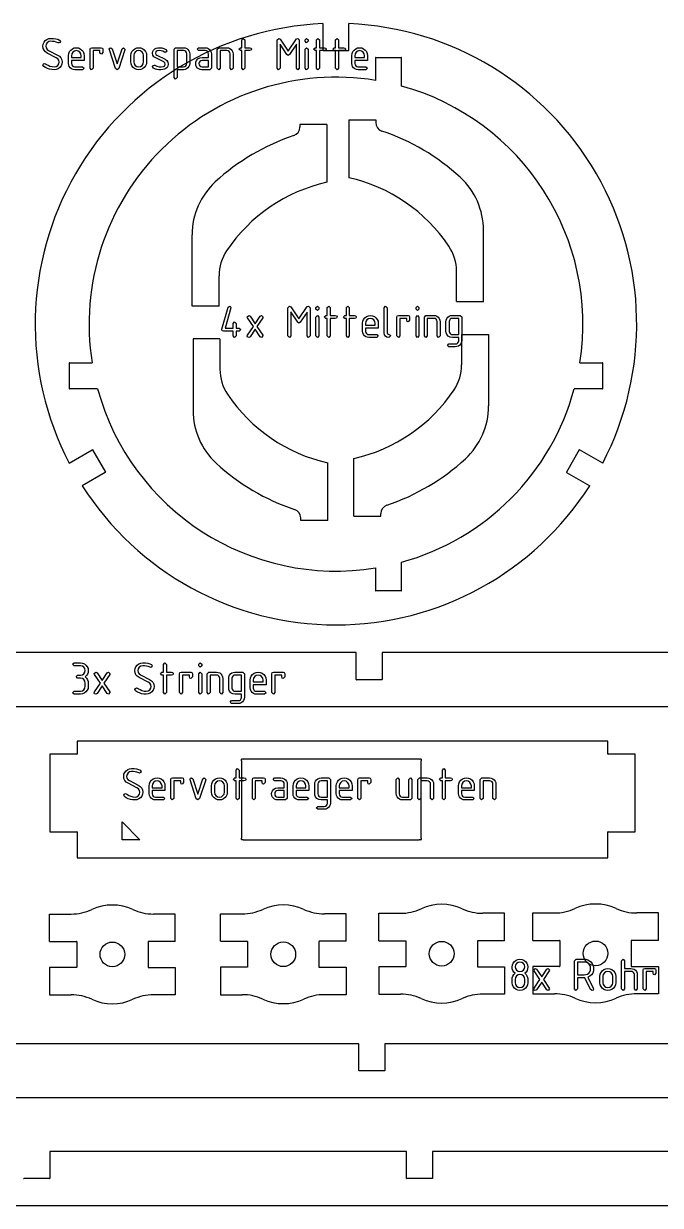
# Model space of a CAD drawing. Extents: x 5 to 244, y 13 to 145.
# Drawn here: x 75.4 to 146.4, y 13.6 to 145.2 of the extents above; entities that cross this region are included whole.
import ezdxf

# ---------------------------------------------------------------- set-up
doc = ezdxf.new("R2010")
doc.units = 0
doc.layers.get('0').update_dxf_attribs({"linetype": 'CONTINUOUS'})

msp = doc.modelspace()

# ---------------------------------------------------------------- linework, layer by layer
at = {"color": 7, "ltscale": 0.074215}
for p, q in [((108.766281, 145.242004), (108.766281, 142.273407)), ((111.666275, 142.273407), (111.666275, 145.242004)), ((80.506615, 96.29483), (83.077499, 97.779137)), ((139.925934, 96.29483), (137.355057, 97.779137)), ((84.527504, 95.267662), (81.956619, 93.783356)), ((135.90506, 95.267662), (138.475937, 93.783356))]:
    msp.add_line(p, q, dxfattribs=at)
at = {"color": 7, "ltscale": 0.07125}
for p, q in [((108.791275, 142.248398), (111.641281, 142.248398)), ((114.641281, 141.468353), (117.49128, 141.468353)), ((80.499161, 107.448402), (80.499161, 104.598396)), ((139.933395, 104.598396), (139.933395, 107.448402)), ((83.111656, 97.769989), (84.536652, 95.301811)), ((137.320908, 97.769989), (135.895905, 95.301811)), ((117.49128, 82.078445), (114.641281, 82.078445)), ((115.34639, 72.168854), (112.496391, 72.168854)), ((81.339119, 43.00515), (81.339119, 40.155151)), ((89.289116, 43.00515), (89.289116, 40.155151)), ((100.377777, 43.020847), (100.377777, 40.170849)), ((108.327774, 43.020847), (108.327774, 40.170849)), ((118.015282, 43.082638), (118.015282, 40.232639)), ((125.965279, 43.082638), (125.965279, 40.232639)), ((135.153992, 43.118687), (135.153992, 40.268688)), ((143.104004, 43.118687), (143.104004, 40.268688)), ((115.654022, 28.611399), (112.804024, 28.611399)), ((78.304619, 16.605276), (75.45462, 16.605276)), ((120.95462, 16.605276), (118.104622, 16.605276))]:
    msp.add_line(p, q, dxfattribs=at)
at = {"color": 7, "ltscale": 0.063106}
for p, q in [((114.61628, 141.443359), (114.61628, 138.919113)), ((114.61628, 84.627686), (114.61628, 82.103447))]:
    msp.add_line(p, q, dxfattribs=at)
at = {"color": 7, "ltscale": 0.078914}
for p, q in [((117.516281, 138.286789), (117.516281, 141.443359)), ((117.516281, 82.103447), (117.516281, 85.26001))]:
    msp.add_line(p, q, dxfattribs=at)
at = {"color": 7, "ltscale": 0.161094}
for p, q in [((111.643288, 134.529373), (111.643288, 128.085617)), ((109.193527, 134.019958), (109.193527, 127.57621)), ((109.297318, 89.886589), (109.297318, 96.330338)), ((112.2173, 90.373627), (112.2173, 96.817375))]:
    msp.add_line(p, q, dxfattribs=at)
at = {"color": 7, "ltscale": 0.075}
for p, q in [((111.643288, 134.529373), (114.643288, 134.529373)), ((109.193527, 134.019958), (106.193527, 134.019958)), ((97.193527, 113.769958), (94.193527, 113.769958)), ((123.643288, 114.279366), (126.643288, 114.279366)), ((124.2173, 110.623627), (127.2173, 110.623627)), ((97.297318, 110.136589), (94.297318, 110.136589)), ((109.297318, 89.886589), (106.297318, 89.886589)), ((112.2173, 90.373627), (115.2173, 90.373627)), ((112.47139, 72.193855), (112.47139, 75.193855)), ((115.371391, 75.193855), (115.371391, 72.193855)), ((78.314117, 43.030151), (81.314117, 43.030151)), ((92.314117, 43.030151), (89.314117, 43.030151)), ((97.352776, 43.045849), (100.352776, 43.045849)), ((111.352776, 43.045849), (108.352776, 43.045849)), ((114.99028, 43.107639), (117.99028, 43.107639)), ((128.99028, 43.107639), (125.99028, 43.107639)), ((132.128998, 43.143688), (135.128998, 43.143688)), ((146.128998, 43.143688), (143.128998, 43.143688)), ((81.314117, 40.13015), (78.314117, 40.13015)), ((89.314117, 40.13015), (92.314117, 40.13015)), ((100.352776, 40.145847), (97.352776, 40.145847)), ((108.352776, 40.145847), (111.352776, 40.145847)), ((117.99028, 40.207638), (114.99028, 40.207638)), ((125.99028, 40.207638), (128.99028, 40.207638)), ((135.128998, 40.243687), (132.128998, 40.243687)), ((143.128998, 40.243687), (146.128998, 40.243687)), ((112.779022, 28.636398), (112.779022, 31.636398)), ((115.679024, 31.636398), (115.679024, 28.636398)), ((78.32962, 19.630276), (78.32962, 16.630276)), ((118.07962, 16.630276), (118.07962, 19.630276)), ((120.979622, 19.630276), (120.979622, 16.630276))]:
    msp.add_line(p, q, dxfattribs=at)
at = {"color": 7, "ltscale": 0.007521}
for p, q in [((114.643288, 134.529373), (114.643288, 134.228531)), ((106.193527, 134.019958), (106.193527, 133.719116)), ((106.297318, 89.886589), (106.297318, 90.187424)), ((115.2173, 90.373627), (115.2173, 90.674461))]:
    msp.add_line(p, q, dxfattribs=at)
at = {"color": 7, "ltscale": 0.199022}
for p, q in [((94.193527, 113.769958), (94.193527, 121.730835)), ((126.643288, 114.279366), (126.643288, 122.240242)), ((127.2173, 110.623627), (127.2173, 102.66275)), ((94.297318, 110.136589), (94.297318, 102.175713))]:
    msp.add_line(p, q, dxfattribs=at)
at = {"color": 7, "ltscale": 0.084666}
for p, q in [((97.193527, 113.769958), (97.193527, 117.156601)), ((123.643288, 114.279366), (123.643288, 117.666008)), ((124.2173, 110.623627), (124.2173, 107.236984)), ((97.297318, 110.136589), (97.297318, 106.749947))]:
    msp.add_line(p, q, dxfattribs=at)
at = {"color": 7, "ltscale": 0.06326}
for p, q in [((80.524155, 107.473396), (83.054543, 107.473396)), ((137.378021, 107.473396), (139.908401, 107.473396))]:
    msp.add_line(p, q, dxfattribs=at)
at = {"color": 7, "ltscale": 0.078785}
for p, q in [((83.675552, 104.573402), (80.524155, 104.573402)), ((139.908401, 104.573402), (136.757004, 104.573402))]:
    msp.add_line(p, q, dxfattribs=at)
at = {"color": 7}
for p, q in [((112.47139, 75.193855), (72.72139, 75.193855)), ((175.321396, 75.193855), (115.371391, 75.193855)), ((5.321396, 69.193855), (178.22139, 69.193855)), ((140.495911, 65.341133), (81.389771, 65.341133)), ((81.389771, 52.341133), (140.495911, 52.341133)), ((112.779022, 31.636398), (73.029022, 31.636398)), ((175.629028, 31.636398), (115.679024, 31.636398)), ((5.629028, 25.636398), (178.529022, 25.636398)), ((118.07962, 19.630276), (78.32962, 19.630276)), ((180.929626, 19.630276), (120.979622, 19.630276)), ((10.929626, 13.630277), (183.82962, 13.630277))]:
    msp.add_line(p, q, dxfattribs=at)
at = {"color": 7, "ltscale": 0.035625}
for p, q in [((81.389771, 65.341133), (81.389771, 63.916134)), ((140.495911, 63.916134), (140.495911, 65.341133))]:
    msp.add_line(p, q, dxfattribs=at)
at = {"color": 7, "ltscale": 0.075625}
for p, q in [((81.364769, 63.891132), (78.339767, 63.891132)), ((143.545898, 63.891132), (140.520905, 63.891132)), ((78.339767, 55.241135), (81.364769, 55.241135)), ((140.520905, 55.241135), (143.545898, 55.241135))]:
    msp.add_line(p, q, dxfattribs=at)
at = {"color": 7, "ltscale": 0.21625}
for p, q in [((78.339767, 63.891132), (78.339767, 55.241135)), ((143.545898, 55.241135), (143.545898, 63.891132))]:
    msp.add_line(p, q, dxfattribs=at)
at = {"color": 7, "ltscale": 0.490513}
for p, q in [((119.503105, 63.341133), (99.882568, 63.341133)), ((99.882568, 54.341133), (119.503105, 54.341133))]:
    msp.add_line(p, q, dxfattribs=at)
at = {"color": 7, "ltscale": 0.215514}
for p, q in [((99.692833, 63.151405), (99.692833, 54.530861)), ((119.692833, 54.530861), (119.692833, 63.151405))]:
    msp.add_line(p, q, dxfattribs=at)
at = {"color": 7, "ltscale": 0.05}
for p, q in [((86.389771, 54.341133), (86.389771, 56.341133)), ((88.389771, 54.341133), (86.389771, 54.341133))]:
    msp.add_line(p, q, dxfattribs=at)
at = {"color": 7, "ltscale": 0.070711}
msp.add_line((86.389771, 56.341133), (88.389771, 54.341133), dxfattribs=at)
at = {"color": 7, "ltscale": 0.071875}
for p, q in [((81.389771, 55.216133), (81.389771, 52.341133)), ((140.495911, 52.341133), (140.495911, 55.216133))]:
    msp.add_line(p, q, dxfattribs=at)
at = {"color": 7, "ltscale": 0.060436}
for p, q in [((78.314117, 46.080151), (80.731544, 46.080151)), ((92.314117, 46.080151), (89.89669, 46.080151)), ((97.352776, 46.095848), (99.770203, 46.095848)), ((111.352776, 46.095848), (108.935349, 46.095848)), ((114.99028, 46.157639), (117.407707, 46.157639)), ((128.99028, 46.157639), (126.572853, 46.157639)), ((78.314117, 37.080151), (80.731544, 37.080151)), ((92.314117, 37.080151), (89.89669, 37.080151)), ((97.352776, 37.095848), (99.770203, 37.095848)), ((111.352776, 37.095848), (108.935349, 37.095848)), ((114.99028, 37.157639), (117.407707, 37.157639)), ((128.99028, 37.157639), (126.572853, 37.157639))]:
    msp.add_line(p, q, dxfattribs=at)
at = {"color": 7, "ltscale": 0.07625}
for p, q in [((78.314117, 43.030151), (78.314117, 46.080151)), ((92.314117, 43.030151), (92.314117, 46.080151)), ((97.352776, 43.045849), (97.352776, 46.095848)), ((111.352776, 43.045849), (111.352776, 46.095848)), ((114.99028, 43.107639), (114.99028, 46.157639)), ((128.99028, 43.107639), (128.99028, 46.157639)), ((132.128998, 43.143688), (132.128998, 46.193687)), ((146.128998, 43.143688), (146.128998, 46.193687)), ((78.314117, 40.13015), (78.314117, 37.080151)), ((92.314117, 40.13015), (92.314117, 37.080151)), ((97.352776, 40.145847), (97.352776, 37.095848)), ((111.352776, 40.145847), (111.352776, 37.095848)), ((114.99028, 40.207638), (114.99028, 37.157639)), ((128.99028, 40.207638), (128.99028, 37.157639)), ((132.128998, 40.243687), (132.128998, 37.193687)), ((146.128998, 40.243687), (146.128998, 37.193687))]:
    msp.add_line(p, q, dxfattribs=at)
at = {"color": 7, "ltscale": 0.060435}
for p, q in [((132.128998, 46.193687), (134.546417, 46.193687)), ((146.128998, 46.193687), (143.711578, 46.193687)), ((132.128998, 37.193687), (134.546417, 37.193687)), ((146.128998, 37.193687), (143.711578, 37.193687))]:
    msp.add_line(p, q, dxfattribs=at)
at = {"color": 7}
for points in [[(79.716759, 140.971375), (79.687752, 140.743607), (79.600739, 140.538818), (79.455711, 140.356995), (79.269951, 140.215057), (79.060745, 140.129883), (78.828087, 140.101501), (78.571159, 140.116882), (78.326057, 140.163025), (78.092781, 140.239929), (77.87133, 140.347595), (77.661705, 140.486023), (77.583946, 140.630432), (77.637352, 140.754333), (77.764244, 140.806458), (77.868492, 140.772278), (77.994011, 140.6987), (78.159782, 140.611252), (78.365807, 140.509949), (78.596733, 140.449707), (78.846886, 140.429626), (79.055061, 140.468933), (79.230125, 140.586853), (79.349007, 140.760529), (79.388634, 140.967102), (79.351227, 141.16629), (79.239006, 141.32637), (79.051964, 141.447327), (78.061607, 141.962585), (77.852631, 142.10144), (77.703362, 142.276184), (77.6138, 142.486816), (77.583946, 142.733337), (77.612717, 142.960587), (77.69902, 143.164948), (77.842857, 143.346436), (78.027046, 143.488144), (78.234406, 143.573166), (78.464928, 143.601501), (78.758713, 143.590027), (79.015434, 143.555573), (79.235092, 143.498169), (79.417686, 143.417786), (79.521935, 143.265686), (79.468956, 143.146912), (79.343346, 143.097351), (79.267296, 143.11615), (79.061684, 143.184937), (78.856712, 143.23407), (78.652382, 143.26355), (78.448692, 143.273376), (78.24276, 143.233856), (78.069298, 143.115295), (77.951378, 142.940765), (77.912071, 142.733337), (77.945587, 142.533386), (78.046135, 142.373306), (78.213707, 142.253113), (79.204063, 141.745544), (79.428368, 141.605194), (79.588585, 141.429382), (79.684715, 141.218109)], [(99.734093, 142.234314), (99.57003, 142.234314), (99.405968, 142.398376), (99.57003, 142.562439), (99.734093, 142.562439), (99.734093, 143.42804), (99.898155, 143.601501), (100.062218, 143.42804), (100.062218, 142.562439), (100.636436, 142.562439), (100.779991, 142.521423), (100.827843, 142.398376), (100.779991, 142.27533), (100.636436, 142.234314), (100.062218, 142.234314), (100.062218, 140.279236), (99.898155, 140.101501), (99.734093, 140.279236)], [(105.959923, 143.601501), (106.13253, 143.426331), (106.13253, 140.276672), (105.968468, 140.101501), (105.804405, 140.282654), (105.804405, 142.943542), (105.04818, 141.807922), (104.905479, 141.687439), (104.760216, 141.807922), (103.999718, 142.949524), (103.999718, 140.282654), (103.835655, 140.101501), (103.671593, 140.276672), (103.671593, 143.426331), (103.847618, 143.601501), (104.002281, 143.515198), (104.904625, 142.184753), (105.81295, 143.548523)], [(106.78878, 143.273376), (106.78878, 143.437439), (106.952843, 143.601501), (107.116905, 143.437439), (107.116905, 143.273376), (106.952843, 143.109314)], [(108.046593, 142.234314), (107.88253, 142.234314), (107.718468, 142.398376), (107.88253, 142.562439), (108.046593, 142.562439), (108.046593, 143.42804), (108.210655, 143.601501), (108.374718, 143.42804), (108.374718, 142.562439), (108.948936, 142.562439), (109.092491, 142.521423), (109.140343, 142.398376), (109.092491, 142.27533), (108.948936, 142.234314), (108.374718, 142.234314), (108.374718, 140.279236), (108.210655, 140.101501), (108.046593, 140.279236)], [(110.179405, 142.234314), (110.015343, 142.234314), (109.85128, 142.398376), (110.015343, 142.562439), (110.179405, 142.562439), (110.179405, 143.42804), (110.343468, 143.601501), (110.50753, 143.42804), (110.50753, 142.562439), (111.081749, 142.562439), (111.225304, 142.521423), (111.273155, 142.398376), (111.225304, 142.27533), (111.081749, 142.234314), (110.50753, 142.234314), (110.50753, 140.279236), (110.343468, 140.101501), (110.179405, 140.279236)], [(80.755821, 141.140564), (80.755821, 140.785095), (80.782097, 140.649872), (80.860924, 140.534729), (80.976067, 140.455902), (81.11129, 140.429626), (81.999962, 140.429626), (82.177696, 140.265564), (82.002525, 140.101501), (81.127525, 140.101501), (80.941673, 140.124146), (80.776047, 140.192078), (80.630638, 140.305298), (80.517891, 140.45137), (80.450249, 140.617859), (80.427696, 140.804749), (80.427696, 141.683167), (80.456131, 141.914444), (80.541435, 142.121811), (80.683617, 142.305237), (80.866142, 142.44812), (81.072502, 142.533859), (81.302696, 142.562439), (81.535454, 142.533859), (81.742668, 142.44812), (81.924339, 142.305237), (82.065094, 142.120758), (82.149544, 141.910278), (82.177696, 141.673767), (82.177696, 141.140564)], [(81.302696, 142.234314), (81.092812, 142.19223), (80.916039, 142.065979), (80.795876, 141.880341), (80.755821, 141.660095), (80.755821, 141.468689), (81.849571, 141.468689), (81.849571, 141.660095), (81.809517, 141.880341), (81.689354, 142.065979), (81.512581, 142.19223)], [(82.833946, 142.386414), (82.87838, 142.518433), (83.011681, 142.562439), (84.078087, 142.562439), (84.211388, 142.518005), (84.255821, 142.384705), (84.255821, 142.029236), (84.091759, 141.851501), (83.968712, 141.899353), (83.927696, 142.042908), (83.927696, 142.234314), (83.162071, 142.234314), (83.162071, 140.279236), (82.998009, 140.101501), (82.833946, 140.277527)], [(85.846886, 140.758606), (86.406578, 142.440247), (86.556969, 142.562439), (86.716759, 142.394104), (86.718468, 142.336853), (86.022911, 140.248474), (85.84774, 140.101501), (85.671715, 140.245911), (84.977013, 142.336853), (84.966759, 142.394104), (85.015465, 142.513306), (85.130821, 142.562439), (85.288048, 142.441101)], [(87.374718, 140.980774), (87.374718, 141.683167), (87.403152, 141.914444), (87.488464, 142.121811), (87.630638, 142.305237), (87.813171, 142.44812), (88.019531, 142.533859), (88.249718, 142.562439), (88.482468, 142.534195), (88.689682, 142.449463), (88.871361, 142.308228), (89.012115, 142.125793), (89.096565, 141.917435), (89.124718, 141.683167), (89.124718, 140.980774), (89.096283, 140.749496), (89.010971, 140.54213), (88.868797, 140.358704), (88.686264, 140.21582), (88.479904, 140.130081), (88.249718, 140.101501), (88.019531, 140.130081), (87.813171, 140.21582), (87.630638, 140.358704), (87.488464, 140.54213), (87.403152, 140.749496)], [(88.796593, 140.971375), (88.796593, 141.692566), (88.756538, 141.900742), (88.636375, 142.075806), (88.459602, 142.194687), (88.249718, 142.234314), (88.039833, 142.194687), (87.86306, 142.075806), (87.742897, 141.900742), (87.702843, 141.692566), (87.702843, 140.971375), (87.742577, 140.761597), (87.861778, 140.586853), (88.038231, 140.468933), (88.249718, 140.429626), (88.459602, 140.469254), (88.636375, 140.588135), (88.756538, 140.763199)], [(91.202843, 140.716736), (91.164818, 140.873535), (91.050743, 140.97821), (90.145836, 141.41571), (89.94313, 141.550812), (89.82151, 141.732819), (89.780968, 141.961731), (89.808884, 142.144974), (89.892624, 142.298218), (90.032188, 142.421448), (90.188179, 142.499771), (90.367905, 142.546768), (90.571373, 142.562439), (90.82373, 142.540985), (91.057861, 142.476608), (91.273766, 142.369324), (91.366905, 142.215515), (91.313927, 142.092041), (91.187462, 142.040344), (91.102867, 142.06427), (90.927032, 142.158737), (90.744736, 142.215424), (90.555992, 142.234314), (90.307716, 142.20459), (90.158752, 142.115448), (90.109093, 141.966858), (90.151176, 141.822235), (90.277428, 141.726746), (91.19088, 141.276428), (91.379822, 141.138474), (91.493179, 140.952484), (91.530968, 140.718445), (91.50296, 140.522583), (91.41893, 140.362213), (91.278893, 140.237366), (91.122047, 140.16188), (90.937477, 140.116592), (90.725182, 140.101501), (90.483253, 140.113678), (90.26162, 140.150208), (90.06028, 140.21109), (89.879234, 140.296326), (89.780968, 140.454407), (89.833519, 140.578308), (89.958702, 140.630432), (90.026207, 140.615051), (90.132591, 140.565491), (90.279137, 140.502258), (90.518394, 140.447784), (90.750816, 140.429626), (91.001938, 140.461533), (91.152618, 140.557236)], [(92.187218, 142.387268), (92.362389, 142.562439), (93.237389, 142.562439), (93.423241, 142.539795), (93.588867, 142.471863), (93.734276, 142.358643), (93.847023, 142.21257), (93.914673, 142.046082), (93.937218, 141.859192), (93.937218, 140.804749), (93.914337, 140.619141), (93.845688, 140.453079), (93.731285, 140.30658), (93.583649, 140.192642), (93.415314, 140.124283), (93.22628, 140.101501), (92.515343, 140.101501), (92.515343, 139.235901), (92.35128, 139.062439), (92.187218, 139.23761)], [(92.515343, 142.234314), (92.515343, 140.429626), (93.244225, 140.429626), (93.384895, 140.455902), (93.502708, 140.534729), (93.582497, 140.651154), (93.609093, 140.790222), (93.609093, 141.873718), (93.582817, 142.014389), (93.50399, 142.130493), (93.386497, 142.208359), (93.244225, 142.234314)], [(95.293297, 140.101501), (95.107445, 140.123535), (94.941818, 140.189606), (94.79641, 140.299744), (94.683662, 140.441772), (94.616013, 140.603561), (94.593468, 140.785095), (94.616966, 140.964325), (94.687462, 141.129456), (94.846016, 141.317917), (95.051666, 141.431), (95.304405, 141.468689), (96.015343, 141.468689), (96.015343, 141.851501), (95.989067, 142.000824), (95.91024, 142.124084), (95.792747, 142.206757), (95.650475, 142.234314), (94.921593, 142.234314), (94.769493, 142.398376), (94.921593, 142.562439), (95.63253, 142.562439), (95.821564, 142.539795), (95.989899, 142.471863), (96.137535, 142.358643), (96.251938, 142.21257), (96.320587, 142.046082), (96.343468, 141.859192), (96.343468, 140.277527), (96.168297, 140.101501)], [(96.999718, 140.277527), (96.999718, 142.386414), (97.174889, 142.562439), (98.049889, 142.562439), (98.235741, 142.539795), (98.401367, 142.471863), (98.546776, 142.358643), (98.659523, 142.21257), (98.727173, 142.046082), (98.749718, 141.859192), (98.749718, 140.277527), (98.585655, 140.101501), (98.421593, 140.279236), (98.421593, 141.878845), (98.395317, 142.017273), (98.31649, 142.131775), (98.198997, 142.208679), (98.056725, 142.234314), (97.327843, 142.234314), (97.327843, 140.279236), (97.16378, 140.101501)], [(106.78878, 142.386414), (106.952843, 142.562439), (107.116905, 142.386414), (107.116905, 140.277527), (106.952843, 140.101501), (106.78878, 140.277527)], [(112.312218, 141.140564), (112.312218, 140.785095), (112.338493, 140.649872), (112.41732, 140.534729), (112.532463, 140.455902), (112.667686, 140.429626), (113.556358, 140.429626), (113.734093, 140.265564), (113.558922, 140.101501), (112.683922, 140.101501), (112.49807, 140.124146), (112.332443, 140.192078), (112.187035, 140.305298), (112.074287, 140.45137), (112.006638, 140.617859), (111.984093, 140.804749), (111.984093, 141.683167), (112.012527, 141.914444), (112.097839, 142.121811), (112.240013, 142.305237), (112.422546, 142.44812), (112.628906, 142.533859), (112.859093, 142.562439), (113.091843, 142.533859), (113.299057, 142.44812), (113.480736, 142.305237), (113.62149, 142.120758), (113.70594, 141.910278), (113.734093, 141.673767), (113.734093, 141.140564)], [(112.859093, 142.234314), (112.649208, 142.19223), (112.472435, 142.065979), (112.352272, 141.880341), (112.312218, 141.660095), (112.312218, 141.468689), (113.405968, 141.468689), (113.405968, 141.660095), (113.365913, 141.880341), (113.24575, 142.065979), (113.068977, 142.19223)], [(96.015343, 141.140564), (95.301842, 141.140564), (95.164375, 141.114609), (95.049339, 141.036743), (94.971474, 140.921921), (94.945518, 140.785095), (94.971901, 140.649872), (95.051048, 140.534729), (95.166512, 140.455902), (95.301842, 140.429626), (96.015343, 140.429626)], [(97.501472, 111.170708), (97.506599, 111.218559), (98.211555, 113.680351), (98.382454, 113.783745), (98.558479, 113.631645), (98.526009, 113.588066), (97.879158, 111.322807), (98.759285, 111.322807), (98.759285, 111.85601), (98.923347, 112.033745), (99.08741, 111.85601), (99.08741, 111.322807), (99.440315, 111.322807), (99.616341, 111.158745), (99.440315, 110.994682), (99.08741, 110.994682), (99.08741, 110.461479), (98.923347, 110.283745), (98.759285, 110.461479), (98.759285, 110.994682), (97.680916, 110.994682), (97.546333, 111.038689)], [(107.154671, 113.783745), (107.327278, 113.608574), (107.327278, 110.458916), (107.163216, 110.283745), (106.999153, 110.464897), (106.999153, 113.125786), (106.242928, 111.990166), (106.100227, 111.869682), (105.954964, 111.990166), (105.194466, 113.131767), (105.194466, 110.464897), (105.030403, 110.283745), (104.866341, 110.458916), (104.866341, 113.608574), (105.042366, 113.783745), (105.197029, 113.697441), (106.099373, 112.366997), (107.007698, 113.730766)], [(107.983528, 113.45562), (107.983528, 113.619682), (108.147591, 113.783745), (108.311653, 113.619682), (108.311653, 113.45562), (108.147591, 113.291557)], [(109.241341, 112.416557), (109.077278, 112.416557), (108.913216, 112.58062), (109.077278, 112.744682), (109.241341, 112.744682), (109.241341, 113.610283), (109.405403, 113.783745), (109.569466, 113.610283), (109.569466, 112.744682), (110.143684, 112.744682), (110.287239, 112.703667), (110.335091, 112.58062), (110.287239, 112.457573), (110.143684, 112.416557), (109.569466, 112.416557), (109.569466, 110.461479), (109.405403, 110.283745), (109.241341, 110.461479)], [(111.374153, 112.416557), (111.210091, 112.416557), (111.046028, 112.58062), (111.210091, 112.744682), (111.374153, 112.744682), (111.374153, 113.610283), (111.538216, 113.783745), (111.702278, 113.610283), (111.702278, 112.744682), (112.276497, 112.744682), (112.420052, 112.703667), (112.467903, 112.58062), (112.420052, 112.457573), (112.276497, 112.416557), (111.702278, 112.416557), (111.702278, 110.461479), (111.538216, 110.283745), (111.374153, 110.461479)], [(115.585091, 113.608574), (115.749153, 113.783745), (115.913216, 113.608574), (115.913216, 110.808403), (115.96032, 110.697212), (116.101631, 110.633659), (116.242943, 110.570107), (116.290047, 110.458916), (116.114021, 110.283745), (115.899437, 110.318565), (115.730782, 110.423027), (115.621513, 110.589012), (115.585091, 110.808403)], [(119.133797, 113.45562), (119.133797, 113.619682), (119.297859, 113.783745), (119.461922, 113.619682), (119.461922, 113.45562), (119.297859, 113.291557)], [(101.420174, 111.517632), (102.060188, 110.558891), (102.077278, 110.45977), (101.919197, 110.283745), (101.787605, 110.37603), (101.22364, 111.221123), (100.650276, 110.361504), (100.503304, 110.283745), (100.379402, 110.332878), (100.327278, 110.450371), (100.378548, 110.544365), (101.026253, 111.518486), (100.377693, 112.490898), (100.327278, 112.582329), (100.503304, 112.744682), (100.650276, 112.666069), (101.22364, 111.813286), (101.787605, 112.659233), (101.919197, 112.744682), (102.077278, 112.575493), (102.060188, 112.476372)], [(107.983528, 112.568657), (108.147591, 112.744682), (108.311653, 112.568657), (108.311653, 110.45977), (108.147591, 110.283745), (107.983528, 110.45977)], [(113.506966, 111.322807), (113.506966, 110.967339), (113.533241, 110.832115), (113.612068, 110.716972), (113.727211, 110.638145), (113.862434, 110.61187), (114.751106, 110.61187), (114.928841, 110.447807), (114.75367, 110.283745), (113.87867, 110.283745), (113.692818, 110.306389), (113.527191, 110.374321), (113.381783, 110.487541), (113.269035, 110.633614), (113.201393, 110.800095), (113.178841, 110.986992), (113.178841, 111.86541), (113.207275, 112.096695), (113.292587, 112.304047), (113.434761, 112.48748), (113.617294, 112.630371), (113.823654, 112.716103), (114.053841, 112.744682), (114.286598, 112.716103), (114.493813, 112.630371), (114.675484, 112.48748), (114.816238, 112.303001), (114.900688, 112.092514), (114.928841, 111.85601), (114.928841, 111.322807)], [(114.053841, 112.416557), (113.843956, 112.374474), (113.667183, 112.248222), (113.54702, 112.062584), (113.506966, 111.842339), (113.506966, 111.650932), (114.600716, 111.650932), (114.600716, 111.842339), (114.560661, 112.062584), (114.440498, 112.248222), (114.263725, 112.374474)], [(117.000984, 112.568657), (117.045418, 112.700676), (117.178719, 112.744682), (118.245125, 112.744682), (118.378426, 112.700249), (118.422859, 112.566948), (118.422859, 112.211479), (118.258797, 112.033745), (118.13575, 112.081596), (118.094734, 112.225151), (118.094734, 112.416557), (117.329109, 112.416557), (117.329109, 110.461479), (117.165047, 110.283745), (117.000984, 110.45977)], [(119.133797, 112.568657), (119.297859, 112.744682), (119.461922, 112.568657), (119.461922, 110.45977), (119.297859, 110.283745), (119.133797, 110.45977)], [(120.063484, 110.45977), (120.063484, 112.568657), (120.238655, 112.744682), (121.113655, 112.744682), (121.299507, 112.722038), (121.465134, 112.654106), (121.610542, 112.540886), (121.723289, 112.394814), (121.790939, 112.228333), (121.813484, 112.041435), (121.813484, 110.45977), (121.649422, 110.283745), (121.485359, 110.461479), (121.485359, 112.061089), (121.459084, 112.199516), (121.380257, 112.314018), (121.262764, 112.390923), (121.120491, 112.416557), (120.391609, 112.416557), (120.391609, 110.461479), (120.227547, 110.283745)], [(124.044563, 112.744682), (124.219734, 112.569511), (124.219734, 109.944511), (124.196854, 109.758659), (124.128204, 109.593033), (124.013802, 109.447624), (123.866165, 109.334877), (123.69783, 109.267227), (123.508797, 109.244682), (122.797859, 109.244682), (122.64576, 109.408745), (122.797859, 109.572807), (123.526741, 109.572807), (123.667412, 109.598763), (123.785225, 109.676628), (123.865013, 109.791451), (123.891609, 109.928276), (123.891609, 110.283745), (123.180672, 110.283745), (122.927933, 110.322479), (122.722282, 110.43869), (122.563728, 110.632378), (122.493233, 110.802208), (122.469734, 110.986992), (122.469734, 112.041435), (122.492287, 112.228333), (122.559929, 112.394814), (122.672676, 112.540886), (122.818085, 112.654106), (122.983711, 112.722038), (123.169563, 112.744682)], [(123.891609, 112.416557), (123.178108, 112.416557), (123.040642, 112.390282), (122.925606, 112.311455), (122.84774, 112.19503), (122.821785, 112.055962), (122.821785, 110.972466), (122.848167, 110.835533), (122.927315, 110.718681), (123.042778, 110.638573), (123.178108, 110.61187), (123.891609, 110.61187)], [(81.781937, 72.360451), (81.435867, 72.360451), (81.262405, 72.524513), (81.435867, 72.688576), (81.781937, 72.688576), (81.983063, 72.72628), (82.15065, 72.839394), (82.263763, 73.006981), (82.301468, 73.208107), (82.262375, 73.407631), (82.145096, 73.575539), (81.972702, 73.689613), (81.768265, 73.727638), (81.057327, 73.727638), (80.879593, 73.891701), (81.054764, 74.055763), (81.754593, 74.055763), (81.984787, 74.027184), (82.191147, 73.941452), (82.373672, 73.798561), (82.515854, 73.615608), (82.601158, 73.409676), (82.629593, 73.180763), (82.608337, 72.973923), (82.544571, 72.788338), (82.438293, 72.624008), (82.289505, 72.480934), (82.438293, 72.33754), (82.544571, 72.173103), (82.608337, 71.987625), (82.629593, 71.781105), (82.629593, 71.430763), (82.601013, 71.200569), (82.515282, 70.994209), (82.372391, 70.811684), (82.189438, 70.669502), (81.983505, 70.584198), (81.754593, 70.555763), (81.054764, 70.555763), (80.879593, 70.719826), (81.057327, 70.883888), (81.768265, 70.883888), (81.974838, 70.924049), (82.146805, 71.044533), (82.262802, 71.223122), (82.301468, 71.437599), (82.301468, 71.80674), (82.263443, 72.019081), (82.149368, 72.198097), (81.981461, 72.319862)], [(89.957718, 71.425636), (89.928711, 71.197868), (89.841698, 70.993073), (89.696671, 70.811256), (89.51091, 70.669319), (89.301704, 70.584152), (89.069046, 70.555763), (88.812119, 70.571144), (88.567017, 70.617287), (88.33374, 70.694191), (88.112289, 70.801857), (87.902664, 70.940285), (87.824905, 71.084694), (87.878311, 71.208595), (88.005203, 71.260719), (88.109451, 71.22654), (88.23497, 71.152962), (88.400742, 71.065514), (88.606766, 70.964211), (88.837692, 70.903969), (89.087845, 70.883888), (89.296021, 70.923195), (89.471085, 71.041115), (89.589966, 71.21479), (89.629593, 71.421364), (89.592186, 71.620552), (89.479965, 71.780632), (89.292923, 71.901588), (88.302567, 72.416847), (88.09359, 72.555702), (87.944321, 72.730446), (87.854759, 72.941078), (87.824905, 73.187599), (87.853676, 73.414848), (87.93998, 73.619209), (88.083817, 73.800697), (88.268005, 73.942398), (88.475365, 74.02742), (88.705887, 74.055763), (88.999672, 74.044281), (89.256393, 74.009834), (89.476051, 73.952423), (89.658646, 73.872047), (89.762894, 73.719948), (89.709915, 73.601173), (89.584305, 73.551613), (89.508255, 73.570412), (89.302643, 73.639198), (89.097672, 73.688332), (88.893341, 73.717812), (88.689651, 73.727638), (88.483719, 73.688118), (88.310257, 73.569557), (88.192337, 73.395027), (88.15303, 73.187599), (88.186546, 72.987648), (88.287094, 72.827576), (88.454666, 72.707375), (89.445023, 72.199806), (89.669327, 72.059456), (89.829544, 71.883644), (89.925674, 71.672371)], [(90.99678, 72.688576), (90.832718, 72.688576), (90.668655, 72.852638), (90.832718, 73.016701), (90.99678, 73.016701), (90.99678, 73.882301), (91.160843, 74.055763), (91.324905, 73.882301), (91.324905, 73.016701), (91.899124, 73.016701), (92.042679, 72.975685), (92.09053, 72.852638), (92.042679, 72.729591), (91.899124, 72.688576), (91.324905, 72.688576), (91.324905, 70.733498), (91.160843, 70.555763), (90.99678, 70.733498)], [(94.93428, 73.727638), (94.93428, 73.891701), (95.098343, 74.055763), (95.262405, 73.891701), (95.262405, 73.727638), (95.098343, 73.563576)], [(84.378738, 71.78965), (85.018753, 70.83091), (85.035843, 70.731789), (84.877762, 70.555763), (84.74617, 70.648048), (84.182205, 71.493141), (83.608841, 70.633522), (83.461868, 70.555763), (83.337967, 70.604897), (83.285843, 70.722389), (83.337112, 70.816383), (83.984818, 71.790504), (83.336258, 72.762917), (83.285843, 72.854347), (83.461868, 73.016701), (83.608841, 72.938087), (84.182205, 72.085304), (84.74617, 72.931252), (84.877762, 73.016701), (85.035843, 72.847511), (85.018753, 72.74839)], [(92.801468, 72.840675), (92.845901, 72.972694), (92.979202, 73.016701), (94.045609, 73.016701), (94.178909, 72.972267), (94.223343, 72.838966), (94.223343, 72.483498), (94.05928, 72.305763), (93.936234, 72.353615), (93.895218, 72.497169), (93.895218, 72.688576), (93.129593, 72.688576), (93.129593, 70.733498), (92.96553, 70.555763), (92.801468, 70.731789)], [(94.93428, 72.840675), (95.098343, 73.016701), (95.262405, 72.840675), (95.262405, 70.731789), (95.098343, 70.555763), (94.93428, 70.731789)], [(95.863968, 70.731789), (95.863968, 72.840675), (96.039139, 73.016701), (96.914139, 73.016701), (97.099991, 72.994057), (97.265617, 72.926125), (97.411026, 72.812904), (97.523773, 72.666832), (97.591415, 72.500351), (97.613968, 72.313454), (97.613968, 70.731789), (97.449905, 70.555763), (97.285843, 70.733498), (97.285843, 72.333107), (97.259567, 72.471535), (97.18074, 72.586037), (97.063248, 72.662941), (96.920975, 72.688576), (96.192093, 72.688576), (96.192093, 70.733498), (96.02803, 70.555763)], [(99.845047, 73.016701), (100.020218, 72.84153), (100.020218, 70.21653), (99.997337, 70.030678), (99.928696, 69.865051), (99.814285, 69.719643), (99.666649, 69.606895), (99.498314, 69.539253), (99.30928, 69.516701), (98.598343, 69.516701), (98.446243, 69.680763), (98.598343, 69.844826), (99.327225, 69.844826), (99.467896, 69.870781), (99.585709, 69.948647), (99.665497, 70.063469), (99.692093, 70.200294), (99.692093, 70.555763), (98.981155, 70.555763), (98.728416, 70.594498), (98.522766, 70.710709), (98.364212, 70.904396), (98.293716, 71.074226), (98.270218, 71.25901), (98.270218, 72.313454), (98.29277, 72.500351), (98.360413, 72.666832), (98.47316, 72.812904), (98.618568, 72.926125), (98.784195, 72.994057), (98.970047, 73.016701)], [(99.692093, 72.688576), (98.978592, 72.688576), (98.841125, 72.6623), (98.726089, 72.583473), (98.648224, 72.467049), (98.622269, 72.32798), (98.622269, 71.244484), (98.648651, 71.107552), (98.727798, 70.9907), (98.843262, 70.910591), (98.978592, 70.883888), (99.692093, 70.883888)], [(101.004593, 71.594826), (101.004593, 71.239357), (101.030869, 71.104134), (101.109695, 70.988991), (101.224838, 70.910164), (101.360062, 70.883888), (102.248734, 70.883888), (102.426468, 70.719826), (102.251297, 70.555763), (101.376297, 70.555763), (101.190445, 70.578407), (101.024818, 70.646339), (100.87941, 70.75956), (100.766663, 70.905632), (100.69902, 71.072113), (100.676468, 71.25901), (100.676468, 72.137428), (100.704903, 72.368713), (100.790207, 72.576065), (100.932388, 72.759499), (101.114914, 72.90239), (101.321274, 72.988121), (101.551468, 73.016701), (101.784225, 72.988121), (101.99144, 72.90239), (102.173111, 72.759499), (102.313866, 72.57502), (102.398315, 72.364532), (102.426468, 72.128029), (102.426468, 71.594826)], [(101.551468, 72.688576), (101.341583, 72.646492), (101.16481, 72.520241), (101.044647, 72.334602), (101.004593, 72.114357), (101.004593, 71.922951), (102.098343, 71.922951), (102.098343, 72.114357), (102.058289, 72.334602), (101.938126, 72.520241), (101.761353, 72.646492)], [(103.082718, 72.840675), (103.127151, 72.972694), (103.260452, 73.016701), (104.326859, 73.016701), (104.460159, 72.972267), (104.504593, 72.838966), (104.504593, 72.483498), (104.34053, 72.305763), (104.217484, 72.353615), (104.176468, 72.497169), (104.176468, 72.688576), (103.410843, 72.688576), (103.410843, 70.733498), (103.24678, 70.555763), (103.082718, 70.731789)], [(88.709869, 59.649559), (88.680862, 59.421791), (88.593849, 59.216995), (88.448822, 59.035179), (88.263062, 58.893238), (88.053856, 58.808075), (87.821198, 58.779686), (87.56427, 58.795067), (87.319168, 58.841209), (87.085892, 58.918114), (86.864441, 59.02578), (86.654816, 59.164207), (86.577057, 59.308617), (86.630463, 59.432518), (86.757355, 59.484642), (86.861603, 59.450462), (86.987122, 59.376881), (87.152893, 59.289436), (87.358917, 59.188133), (87.589844, 59.127892), (87.839996, 59.107811), (88.048172, 59.147118), (88.223236, 59.265038), (88.342117, 59.438713), (88.381744, 59.645287), (88.344337, 59.844479), (88.232117, 60.004555), (88.045074, 60.125511), (87.054718, 60.64077), (86.845741, 60.779625), (86.696472, 60.954369), (86.606911, 61.165001), (86.577057, 61.411522), (86.605827, 61.638771), (86.692131, 61.843136), (86.835968, 62.02462), (87.020157, 62.166325), (87.227516, 62.251347), (87.458038, 62.279686), (87.751823, 62.268204), (88.008545, 62.233757), (88.228203, 62.176346), (88.410797, 62.09597), (88.515045, 61.943871), (88.462067, 61.825096), (88.336456, 61.775536), (88.260406, 61.794334), (88.054794, 61.863121), (87.849823, 61.912254), (87.645493, 61.941734), (87.441803, 61.951561), (87.23587, 61.912041), (87.062408, 61.79348), (86.944489, 61.61895), (86.905182, 61.411522), (86.938698, 61.211571), (87.039246, 61.051495), (87.206818, 60.931297), (88.197174, 60.423729), (88.421478, 60.283379), (88.581696, 60.107567), (88.677826, 59.896294)], [(99.102203, 60.912498), (98.938141, 60.912498), (98.774078, 61.076561), (98.938141, 61.240623), (99.102203, 61.240623), (99.102203, 62.106224), (99.266266, 62.279686), (99.430328, 62.106224), (99.430328, 61.240623), (100.004547, 61.240623), (100.148102, 61.199608), (100.195953, 61.076561), (100.148102, 60.953514), (100.004547, 60.912498), (99.430328, 60.912498), (99.430328, 58.95742), (99.266266, 58.779686), (99.102203, 58.95742)], [(122.070953, 60.912498), (121.906891, 60.912498), (121.742828, 61.076561), (121.906891, 61.240623), (122.070953, 61.240623), (122.070953, 62.106224), (122.235016, 62.279686), (122.399078, 62.106224), (122.399078, 61.240623), (122.973297, 61.240623), (123.116852, 61.199608), (123.164703, 61.076561), (123.116852, 60.953514), (122.973297, 60.912498), (122.399078, 60.912498), (122.399078, 58.95742), (122.235016, 58.779686), (122.070953, 58.95742)], [(89.748932, 59.818748), (89.748932, 59.46328), (89.775208, 59.328056), (89.854034, 59.212914), (89.969177, 59.134087), (90.104401, 59.107811), (90.993073, 59.107811), (91.170807, 58.943748), (90.995636, 58.779686), (90.120636, 58.779686), (89.934784, 58.80233), (89.769157, 58.870262), (89.623749, 58.983482), (89.511002, 59.129555), (89.443359, 59.296036), (89.420807, 59.482933), (89.420807, 60.361351), (89.449242, 60.592632), (89.534546, 60.799992), (89.676727, 60.983421), (89.859253, 61.126312), (90.065613, 61.212044), (90.295807, 61.240623), (90.528564, 61.212044), (90.735779, 61.126312), (90.91745, 60.983421), (91.058205, 60.798946), (91.142654, 60.588455), (91.170807, 60.351952), (91.170807, 59.818748)], [(90.295807, 60.912498), (90.085922, 60.870415), (89.909149, 60.744164), (89.788986, 60.558525), (89.748932, 60.33828), (89.748932, 60.146873), (90.842682, 60.146873), (90.842682, 60.33828), (90.802628, 60.558525), (90.682465, 60.744164), (90.505692, 60.870415)], [(91.827057, 61.064598), (91.87149, 61.196617), (92.004791, 61.240623), (93.071198, 61.240623), (93.204498, 61.19619), (93.248932, 61.062889), (93.248932, 60.70742), (93.084869, 60.529686), (92.961823, 60.577538), (92.920807, 60.721092), (92.920807, 60.912498), (92.155182, 60.912498), (92.155182, 58.95742), (91.991119, 58.779686), (91.827057, 58.955711)], [(94.839996, 59.43679), (95.399689, 61.118431), (95.550079, 61.240623), (95.709869, 61.072289), (95.711578, 61.015038), (95.016022, 58.926659), (94.840851, 58.779686), (94.664825, 58.924095), (93.970123, 61.015038), (93.959869, 61.072289), (94.008575, 61.19149), (94.123932, 61.240623), (94.281158, 61.119286)], [(96.367828, 59.658958), (96.367828, 60.361351), (96.396263, 60.592632), (96.481567, 60.799992), (96.623749, 60.983421), (96.806274, 61.126312), (97.012634, 61.212044), (97.242828, 61.240623), (97.475586, 61.212379), (97.6828, 61.12764), (97.864471, 60.986412), (98.005226, 60.803978), (98.089676, 60.595623), (98.117828, 60.361351), (98.117828, 59.658958), (98.089394, 59.427677), (98.004089, 59.220318), (97.861908, 59.036888), (97.679382, 58.893997), (97.473022, 58.808266), (97.242828, 58.779686), (97.012634, 58.808266), (96.806274, 58.893997), (96.623749, 59.036888), (96.481567, 59.220318), (96.396263, 59.427677)], [(97.789703, 59.649559), (97.789703, 60.37075), (97.749649, 60.578926), (97.629486, 60.75399), (97.452713, 60.872871), (97.242828, 60.912498), (97.032944, 60.872871), (96.856171, 60.75399), (96.736008, 60.578926), (96.695953, 60.37075), (96.695953, 59.649559), (96.735687, 59.439781), (96.854889, 59.265038), (97.031342, 59.147118), (97.242828, 59.107811), (97.452713, 59.147438), (97.629486, 59.266319), (97.749649, 59.441383)], [(100.906891, 61.064598), (100.951324, 61.196617), (101.084625, 61.240623), (102.151031, 61.240623), (102.284332, 61.19619), (102.328766, 61.062889), (102.328766, 60.70742), (102.164703, 60.529686), (102.041656, 60.577538), (102.000641, 60.721092), (102.000641, 60.912498), (101.235016, 60.912498), (101.235016, 58.95742), (101.070953, 58.779686), (100.906891, 58.955711)], [(103.739532, 58.779686), (103.55368, 58.801712), (103.388054, 58.867794), (103.242645, 58.977928), (103.129898, 59.119965), (103.062256, 59.281746), (103.039703, 59.46328), (103.063202, 59.642509), (103.133698, 59.80764), (103.292252, 59.996101), (103.497902, 60.10918), (103.750641, 60.146873), (104.461578, 60.146873), (104.461578, 60.529686), (104.435303, 60.679008), (104.356476, 60.802269), (104.238983, 60.884941), (104.09671, 60.912498), (103.367828, 60.912498), (103.215729, 61.076561), (103.367828, 61.240623), (104.078766, 61.240623), (104.267799, 61.217979), (104.436134, 61.150047), (104.583771, 61.036827), (104.698181, 60.890755), (104.766823, 60.724274), (104.789703, 60.537376), (104.789703, 58.955711), (104.614532, 58.779686)], [(105.774078, 59.818748), (105.774078, 59.46328), (105.800354, 59.328056), (105.879181, 59.212914), (105.994324, 59.134087), (106.129547, 59.107811), (107.018219, 59.107811), (107.195953, 58.943748), (107.020782, 58.779686), (106.145782, 58.779686), (105.95993, 58.80233), (105.794304, 58.870262), (105.648895, 58.983482), (105.536148, 59.129555), (105.468506, 59.296036), (105.445953, 59.482933), (105.445953, 60.361351), (105.474388, 60.592632), (105.559692, 60.799992), (105.701874, 60.983421), (105.884399, 61.126312), (106.090759, 61.212044), (106.320953, 61.240623), (106.553711, 61.212044), (106.760925, 61.126312), (106.942596, 60.983421), (107.083351, 60.798946), (107.167801, 60.588455), (107.195953, 60.351952), (107.195953, 59.818748)], [(106.320953, 60.912498), (106.111069, 60.870415), (105.934296, 60.744164), (105.814133, 60.558525), (105.774078, 60.33828), (105.774078, 60.146873), (106.867828, 60.146873), (106.867828, 60.33828), (106.827774, 60.558525), (106.707611, 60.744164), (106.530838, 60.870415)], [(109.427032, 61.240623), (109.602203, 61.065453), (109.602203, 58.440453), (109.579323, 58.254601), (109.510681, 58.08897), (109.396271, 57.943565), (109.248634, 57.830818), (109.080299, 57.763172), (108.891266, 57.740623), (108.180328, 57.740623), (108.028229, 57.904686), (108.180328, 58.068748), (108.90921, 58.068748), (109.049881, 58.094704), (109.167694, 58.172569), (109.247482, 58.287392), (109.274078, 58.424217), (109.274078, 58.779686), (108.563141, 58.779686), (108.310402, 58.818424), (108.104752, 58.934635), (107.946198, 59.128319), (107.875702, 59.298149), (107.852203, 59.482933), (107.852203, 60.537376), (107.874756, 60.724274), (107.942398, 60.890755), (108.055145, 61.036827), (108.200554, 61.150047), (108.36618, 61.217979), (108.552032, 61.240623)], [(109.274078, 60.912498), (108.560577, 60.912498), (108.423111, 60.886223), (108.308075, 60.807396), (108.230209, 60.690971), (108.204254, 60.551903), (108.204254, 59.468407), (108.230637, 59.331474), (108.309784, 59.214622), (108.425247, 59.134514), (108.560577, 59.107811), (109.274078, 59.107811)], [(110.586578, 59.818748), (110.586578, 59.46328), (110.612854, 59.328056), (110.691681, 59.212914), (110.806824, 59.134087), (110.942047, 59.107811), (111.830719, 59.107811), (112.008453, 58.943748), (111.833282, 58.779686), (110.958282, 58.779686), (110.77243, 58.80233), (110.606804, 58.870262), (110.461395, 58.983482), (110.348648, 59.129555), (110.281006, 59.296036), (110.258453, 59.482933), (110.258453, 60.361351), (110.286888, 60.592632), (110.372192, 60.799992), (110.514374, 60.983421), (110.696899, 61.126312), (110.903259, 61.212044), (111.133453, 61.240623), (111.366211, 61.212044), (111.573425, 61.126312), (111.755096, 60.983421), (111.895851, 60.798946), (111.980301, 60.588455), (112.008453, 60.351952), (112.008453, 59.818748)], [(111.133453, 60.912498), (110.923569, 60.870415), (110.746796, 60.744164), (110.626633, 60.558525), (110.586578, 60.33828), (110.586578, 60.146873), (111.680328, 60.146873), (111.680328, 60.33828), (111.640274, 60.558525), (111.520111, 60.744164), (111.343338, 60.870415)], [(112.664703, 61.064598), (112.709137, 61.196617), (112.842438, 61.240623), (113.908844, 61.240623), (114.042145, 61.19619), (114.086578, 61.062889), (114.086578, 60.70742), (113.922516, 60.529686), (113.799469, 60.577538), (113.758453, 60.721092), (113.758453, 60.912498), (112.992828, 60.912498), (112.992828, 58.95742), (112.828766, 58.779686), (112.664703, 58.955711)], [(118.680328, 61.064598), (118.680328, 58.955711), (118.505157, 58.779686), (117.630157, 58.779686), (117.444305, 58.80233), (117.278679, 58.870262), (117.13327, 58.983482), (117.020523, 59.129555), (116.952881, 59.296036), (116.930328, 59.482933), (116.930328, 61.064598), (117.094391, 61.240623), (117.258453, 61.062889), (117.258453, 59.46328), (117.28537, 59.328056), (117.366119, 59.212914), (117.484253, 59.134087), (117.623322, 59.107811), (118.352203, 59.107811), (118.352203, 61.062889), (118.516266, 61.240623)], [(119.336578, 58.955711), (119.336578, 61.064598), (119.511749, 61.240623), (120.386749, 61.240623), (120.572601, 61.217979), (120.738235, 61.150047), (120.883636, 61.036827), (120.996384, 60.890755), (121.064026, 60.724274), (121.086578, 60.537376), (121.086578, 58.955711), (120.922516, 58.779686), (120.758453, 58.95742), (120.758453, 60.55703), (120.732178, 60.695457), (120.653351, 60.809959), (120.535858, 60.886864), (120.393585, 60.912498), (119.664703, 60.912498), (119.664703, 58.95742), (119.500641, 58.779686)], [(124.203766, 59.818748), (124.203766, 59.46328), (124.230042, 59.328056), (124.308868, 59.212914), (124.424011, 59.134087), (124.559235, 59.107811), (125.447906, 59.107811), (125.625641, 58.943748), (125.45047, 58.779686), (124.57547, 58.779686), (124.389618, 58.80233), (124.223984, 58.870262), (124.078583, 58.983482), (123.965836, 59.129555), (123.898193, 59.296036), (123.875641, 59.482933), (123.875641, 60.361351), (123.904076, 60.592632), (123.98938, 60.799992), (124.131561, 60.983421), (124.314087, 61.126312), (124.520447, 61.212044), (124.750641, 61.240623), (124.983398, 61.212044), (125.190613, 61.126312), (125.372284, 60.983421), (125.513039, 60.798946), (125.597488, 60.588455), (125.625641, 60.351952), (125.625641, 59.818748)], [(124.750641, 60.912498), (124.540756, 60.870415), (124.363983, 60.744164), (124.24382, 60.558525), (124.203766, 60.33828), (124.203766, 60.146873), (125.297516, 60.146873), (125.297516, 60.33828), (125.257462, 60.558525), (125.137299, 60.744164), (124.960526, 60.870415)], [(126.281891, 58.955711), (126.281891, 61.064598), (126.457062, 61.240623), (127.332062, 61.240623), (127.517914, 61.217979), (127.683548, 61.150047), (127.828949, 61.036827), (127.941696, 60.890755), (128.009338, 60.724274), (128.031891, 60.537376), (128.031891, 58.955711), (127.867828, 58.779686), (127.703766, 58.95742), (127.703766, 60.55703), (127.67749, 60.695457), (127.598663, 60.809959), (127.481171, 60.886864), (127.338898, 60.912498), (126.610016, 60.912498), (126.610016, 58.95742), (126.445953, 58.779686)], [(104.461578, 59.818748), (103.748077, 59.818748), (103.610611, 59.792793), (103.495575, 59.714928), (103.417709, 59.600105), (103.391754, 59.46328), (103.418137, 59.328056), (103.497284, 59.212914), (103.612747, 59.134087), (103.748077, 59.107811), (104.461578, 59.107811)], [(130.711639, 37.552357), (130.481445, 37.580791), (130.275085, 37.6661), (130.09256, 37.808277), (129.950378, 37.990807), (129.865082, 38.197166), (129.836639, 38.427357), (129.836639, 38.777699), (129.858643, 38.984219), (129.924652, 39.169697), (130.034668, 39.334133), (130.18869, 39.477528), (130.034668, 39.620602), (129.924652, 39.784931), (129.858643, 39.970516), (129.836639, 40.177357), (129.865082, 40.407547), (129.950378, 40.613907), (130.09256, 40.796436), (130.275085, 40.938614), (130.481445, 41.023922), (130.711639, 41.052357), (130.941833, 41.023922), (131.148193, 40.938614), (131.330719, 40.796436), (131.4729, 40.613907), (131.558197, 40.407547), (131.586639, 40.177357), (131.565384, 39.970516), (131.501617, 39.784931), (131.39534, 39.620602), (131.246552, 39.477528), (131.389542, 39.340336), (131.492645, 39.183964), (131.555878, 39.008411), (131.572968, 38.881187), (131.583221, 38.687504), (131.586639, 38.427357), (131.558197, 38.197166), (131.4729, 37.990807), (131.330719, 37.808277), (131.148193, 37.6661), (130.941833, 37.580791)], [(138.261078, 39.028065), (138.875458, 37.808704), (138.914764, 37.728382), (138.861786, 37.605762), (138.740448, 37.552357), (138.581512, 37.662586), (137.92099, 38.983631), (137.853485, 38.974232), (137.110077, 38.974232), (137.110077, 37.730091), (136.946014, 37.552357), (136.781952, 37.727528), (136.781952, 40.877186), (136.959686, 41.052357), (137.848358, 41.052357), (138.062195, 41.033237), (138.259369, 40.97588), (138.43988, 40.880283), (138.603729, 40.746449), (138.739807, 40.58527), (138.837006, 40.407642), (138.895325, 40.213566), (138.914764, 40.00304), (138.888611, 39.732441), (138.810181, 39.499641), (138.679443, 39.304646), (138.496399, 39.147453)], [(142.031952, 40.877186), (142.196014, 41.052357), (142.360077, 40.878895), (142.360077, 40.013294), (143.071014, 40.013294), (143.257477, 39.990791), (143.424957, 39.923286), (143.573456, 39.81078), (143.689285, 39.666656), (143.758789, 39.504303), (143.781952, 39.323719), (143.781952, 37.728382), (143.617889, 37.552357), (143.453827, 37.730091), (143.453827, 39.3297), (143.427551, 39.468128), (143.348724, 39.58263), (143.231232, 39.659534), (143.088959, 39.685169), (142.360077, 39.685169), (142.360077, 37.730091), (142.196014, 37.552357), (142.031952, 37.727528)], [(130.711639, 39.685169), (130.923126, 39.722874), (131.099579, 39.835987), (131.218781, 40.003574), (131.258514, 40.2047), (131.21846, 40.404224), (131.098297, 40.572132), (130.921524, 40.686207), (130.711639, 40.724232), (130.500153, 40.686527), (130.3237, 40.573414), (130.204498, 40.405827), (130.164764, 40.2047), (130.204498, 40.003574), (130.3237, 39.835987), (130.500153, 39.722874)], [(133.335785, 38.786243), (133.9758, 37.827503), (133.992889, 37.728382), (133.834808, 37.552357), (133.703217, 37.644642), (133.139252, 38.489735), (132.565887, 37.630116), (132.418915, 37.552357), (132.295013, 37.60149), (132.242889, 37.718983), (132.294159, 37.812977), (132.941864, 38.787098), (132.293304, 39.75951), (132.242889, 39.850941), (132.418915, 40.013294), (132.565887, 39.934681), (133.139252, 39.081898), (133.703217, 39.927845), (133.834808, 40.013294), (133.992889, 39.844105), (133.9758, 39.744984)], [(137.110077, 40.724232), (137.110077, 39.302357), (137.848358, 39.302357), (138.044464, 39.325237), (138.219208, 39.393883), (138.372589, 39.508289), (138.491501, 39.655926), (138.562851, 39.824261), (138.586639, 40.013294), (138.562851, 40.202328), (138.491501, 40.370663), (138.372589, 40.518299), (138.219208, 40.632706), (138.044464, 40.701351), (137.848358, 40.724232)], [(139.625702, 38.431629), (139.625702, 39.134022), (139.654144, 39.365303), (139.739441, 39.572662), (139.881622, 39.756092), (140.064148, 39.898983), (140.270508, 39.984715), (140.500702, 40.013294), (140.733459, 39.98505), (140.940674, 39.900311), (141.122345, 39.759083), (141.263092, 39.576649), (141.347549, 39.368294), (141.375702, 39.134022), (141.375702, 38.431629), (141.34726, 38.200348), (141.261963, 37.992989), (141.119781, 37.809559), (140.937256, 37.666668), (140.730896, 37.580936), (140.500702, 37.552357), (140.270508, 37.580936), (140.064148, 37.666668), (139.881622, 37.809559), (139.739441, 37.992989), (139.654144, 38.200348)], [(141.047577, 38.42223), (141.047577, 39.143421), (141.007523, 39.351597), (140.88736, 39.526661), (140.710587, 39.645542), (140.500702, 39.685169), (140.290817, 39.645542), (140.114044, 39.526661), (139.993881, 39.351597), (139.953827, 39.143421), (139.953827, 38.42223), (139.993561, 38.212452), (140.112762, 38.037708), (140.289215, 37.919788), (140.500702, 37.880482), (140.710587, 37.920109), (140.88736, 38.03899), (141.007523, 38.214054)], [(144.438202, 39.837269), (144.482635, 39.969288), (144.615936, 40.013294), (145.682343, 40.013294), (145.815643, 39.968861), (145.860077, 39.83556), (145.860077, 39.480091), (145.696014, 39.302357), (145.572968, 39.350208), (145.531952, 39.493763), (145.531952, 39.685169), (144.766327, 39.685169), (144.766327, 37.730091), (144.602264, 37.552357), (144.438202, 37.728382)], [(130.711639, 37.880482), (130.923126, 37.920643), (131.099579, 38.041126), (131.218781, 38.219715), (131.258514, 38.434193), (131.258514, 38.803333), (131.21846, 39.015675), (131.098297, 39.194691), (130.921524, 39.316456), (130.711639, 39.357044), (130.500153, 39.316883), (130.3237, 39.1964), (130.204498, 39.017811), (130.164764, 38.803333), (130.164764, 38.434193), (130.204498, 38.219715), (130.3237, 38.041126), (130.500153, 37.920643)]]:
    msp.add_lwpolyline(points, close=True, dxfattribs=at)
for centre in [(85.314117, 41.580151), (104.352776, 41.595848), (121.99028, 41.657639), (139.128998, 41.693687)]:
    msp.add_circle(centre, 1.375, dxfattribs=at)
for centre, radius, start, end in [((110.216278, 111.773399), 33.5, 92.480741, 207.519261), ((110.216278, 111.773399), 33.5, 332.48074, 87.519267), ((108.791275, 142.273407), 0.025, 180.000005, 270.000001), ((111.641281, 142.273407), 0.025, 270.000001, 0.00001), ((114.641281, 141.443359), 0.025, 90.000003, 180.000005), ((117.49128, 141.443359), 0.025, 0, 90.000003), ((110.216278, 111.773399), 27.5, 80.793105, 188.995897), ((110.216278, 111.773399), 27.5, 351.004105, 74.60603), ((105.193527, 133.719116), 1, 288.471432, 0.000001), ((115.643288, 134.228531), 1, 180.000003, 251.528578), ((107.643288, 110.279366), 24.25, 47.396323, 71.528584), ((113.193527, 109.769958), 24.25, 108.471427, 132.603668), ((107.643288, 110.279366), 18.25, 33.881864, 77.339244), ((118.643288, 122.240242), 8, 0.000001, 47.396323), ((102.193527, 121.730835), 8, 132.603668, 180.000003), ((113.193527, 109.769958), 18.25, 102.660762, 146.118124), ((102.193527, 117.156601), 5, 146.118124, 180.000003), ((118.643288, 117.666008), 5, 0.000001, 33.881864), ((80.524155, 107.448402), 0.025, 90.000003, 180.000005), ((102.297318, 106.749947), 5, 180.000001, 213.881864), ((119.2173, 107.236984), 5, 326.118124, 0.000003), ((139.908401, 107.448402), 0.025, 0, 90.000003), ((80.524155, 104.598396), 0.025, 180.000005, 270.000001), ((110.216278, 111.773399), 27.5, 195.17797, 279.206905), ((108.2173, 114.623627), 18.25, 282.660762, 326.118124), ((110.216278, 111.773399), 27.5, 285.393963, 344.822017), ((139.908401, 104.598396), 0.025, 270.000001, 0.00001), ((113.297318, 114.136589), 18.25, 213.881864, 257.339244), ((119.2173, 102.66275), 8, 312.603668, 0.000003), ((102.297318, 102.175713), 8, 180.000001, 227.396323), ((83.090004, 97.757484), 0.025, 30, 120.000003), ((137.34256, 97.757484), 0.025, 60.000003, 149.999997), ((113.297318, 114.136589), 24.25, 227.396323, 251.528584), ((108.2173, 114.623627), 24.25, 288.471427, 312.603668), ((84.514999, 95.289314), 0.025, 299.999994, 30.000003), ((135.917557, 95.289314), 0.025, 149.999997, 240.000006), ((110.216278, 111.773399), 33.5, 212.480738, 327.519262), ((105.297318, 90.187424), 1, 0.000003, 71.528578), ((116.2173, 90.674461), 1, 108.471432, 180.000001), ((114.641281, 82.103447), 0.025, 180.000005, 270.000001), ((117.49128, 82.103447), 0.025, 270.000001, 0.00001), ((112.496391, 72.193855), 0.025, 180.000005, 270.000001), ((115.34639, 72.193855), 0.025, 270.000001, 0.00001), ((81.364769, 63.916134), 0.025, 270.000001, 0.00001), ((99.71051, 63.323456), 0.025, 85.126055, 184.873946), ((97.692833, 63.151405), 2, 0.00001, 4.873951), ((99.882568, 65.341133), 2, 265.12606, 270.000001), ((119.503105, 65.341133), 2, 270.000001, 274.873942), ((119.675156, 63.323456), 0.025, 355.126042, 94.873933), ((121.692833, 63.151405), 2, 175.12605, 180.000005), ((140.520905, 63.916134), 0.025, 180.000005, 270.000001), ((81.364769, 55.216133), 0.025, 0, 90.000003), ((99.71051, 54.35881), 0.025, 175.12605, 274.873942), ((97.692833, 54.530861), 2, 355.126042, 0.00001), ((99.882568, 52.341133), 2, 90.000003, 94.873944), ((119.503105, 52.341133), 2, 85.126055, 90.000003), ((119.675156, 54.35881), 0.025, 265.12606, 4.873951), ((121.692833, 54.530861), 2, 180.000005, 184.873946), ((140.520905, 55.216133), 0.025, 90.000003, 180.000005), ((80.731544, 51.580151), 5.5, 270.000001, 294.619964), ((85.314117, 41.580151), 5.5, 65.380025, 114.619973), ((89.89669, 51.580151), 5.5, 245.38001, 270.000001), ((99.770203, 51.595848), 5.5, 270.000001, 294.619964), ((104.352776, 41.595848), 5.5, 65.380025, 114.619973), ((108.935349, 51.595848), 5.5, 245.38001, 270.000001), ((117.407707, 51.657639), 5.5, 270.000001, 294.619964), ((121.99028, 41.657639), 5.5, 65.380025, 114.619973), ((126.572853, 51.657639), 5.5, 245.38001, 270.000001), ((134.546417, 51.693687), 5.5, 270.000001, 294.619964), ((139.128998, 41.693687), 5.5, 65.380025, 114.619973), ((143.711578, 51.693687), 5.5, 245.38001, 270.000001), ((81.314117, 43.00515), 0.025, 0, 90.000003), ((89.314117, 43.00515), 0.025, 90.000003, 180.000005), ((100.352776, 43.020847), 0.025, 0, 90.000003), ((108.352776, 43.020847), 0.025, 90.000003, 180.000005), ((117.99028, 43.082638), 0.025, 0, 90.000003), ((125.99028, 43.082638), 0.025, 90.000003, 180.000005), ((135.128998, 43.118687), 0.025, 0, 90.000003), ((143.128998, 43.118687), 0.025, 90.000003, 180.000005), ((81.314117, 40.155151), 0.025, 270.000001, 0.00001), ((89.314117, 40.155151), 0.025, 180.000005, 270.000001), ((100.352776, 40.170849), 0.025, 270.000001, 0.00001), ((108.352776, 40.170849), 0.025, 180.000005, 270.000001), ((117.99028, 40.232639), 0.025, 270.000001, 0.00001), ((125.99028, 40.232639), 0.025, 180.000005, 270.000001), ((135.128998, 40.268688), 0.025, 270.000001, 0.00001), ((143.128998, 40.268688), 0.025, 180.000005, 270.000001), ((80.731544, 31.580151), 5.5, 65.380025, 90.000003), ((89.89669, 31.580151), 5.5, 90.000003, 114.619973), ((99.770203, 31.595848), 5.5, 65.380025, 90.000003), ((108.935349, 31.595848), 5.5, 90.000003, 114.619973), ((117.407707, 31.657639), 5.5, 65.380025, 90.000003), ((126.572853, 31.657639), 5.5, 90.000003, 114.619973), ((134.546417, 31.693687), 5.5, 65.380025, 90.000003), ((143.711578, 31.693687), 5.5, 90.000003, 114.619973), ((85.314117, 41.580151), 5.5, 245.38001, 294.619964), ((104.352776, 41.595848), 5.5, 245.38001, 294.619964), ((121.99028, 41.657639), 5.5, 245.38001, 294.619964), ((139.128998, 41.693687), 5.5, 245.38001, 294.619964), ((112.804024, 28.636398), 0.025, 180.000005, 270.000001), ((115.654022, 28.636398), 0.025, 270.000001, 0.00001), ((75.45462, 16.630276), 0.025, 180.000005, 270.000001), ((78.304619, 16.630276), 0.025, 270.000001, 0.00001), ((118.104622, 16.630276), 0.025, 180.000005, 270.000001), ((120.95462, 16.630276), 0.025, 270.000001, 0.00001)]:
    msp.add_arc(centre, radius, start, end, dxfattribs=at)

doc.saveas('drawing.dxf')
